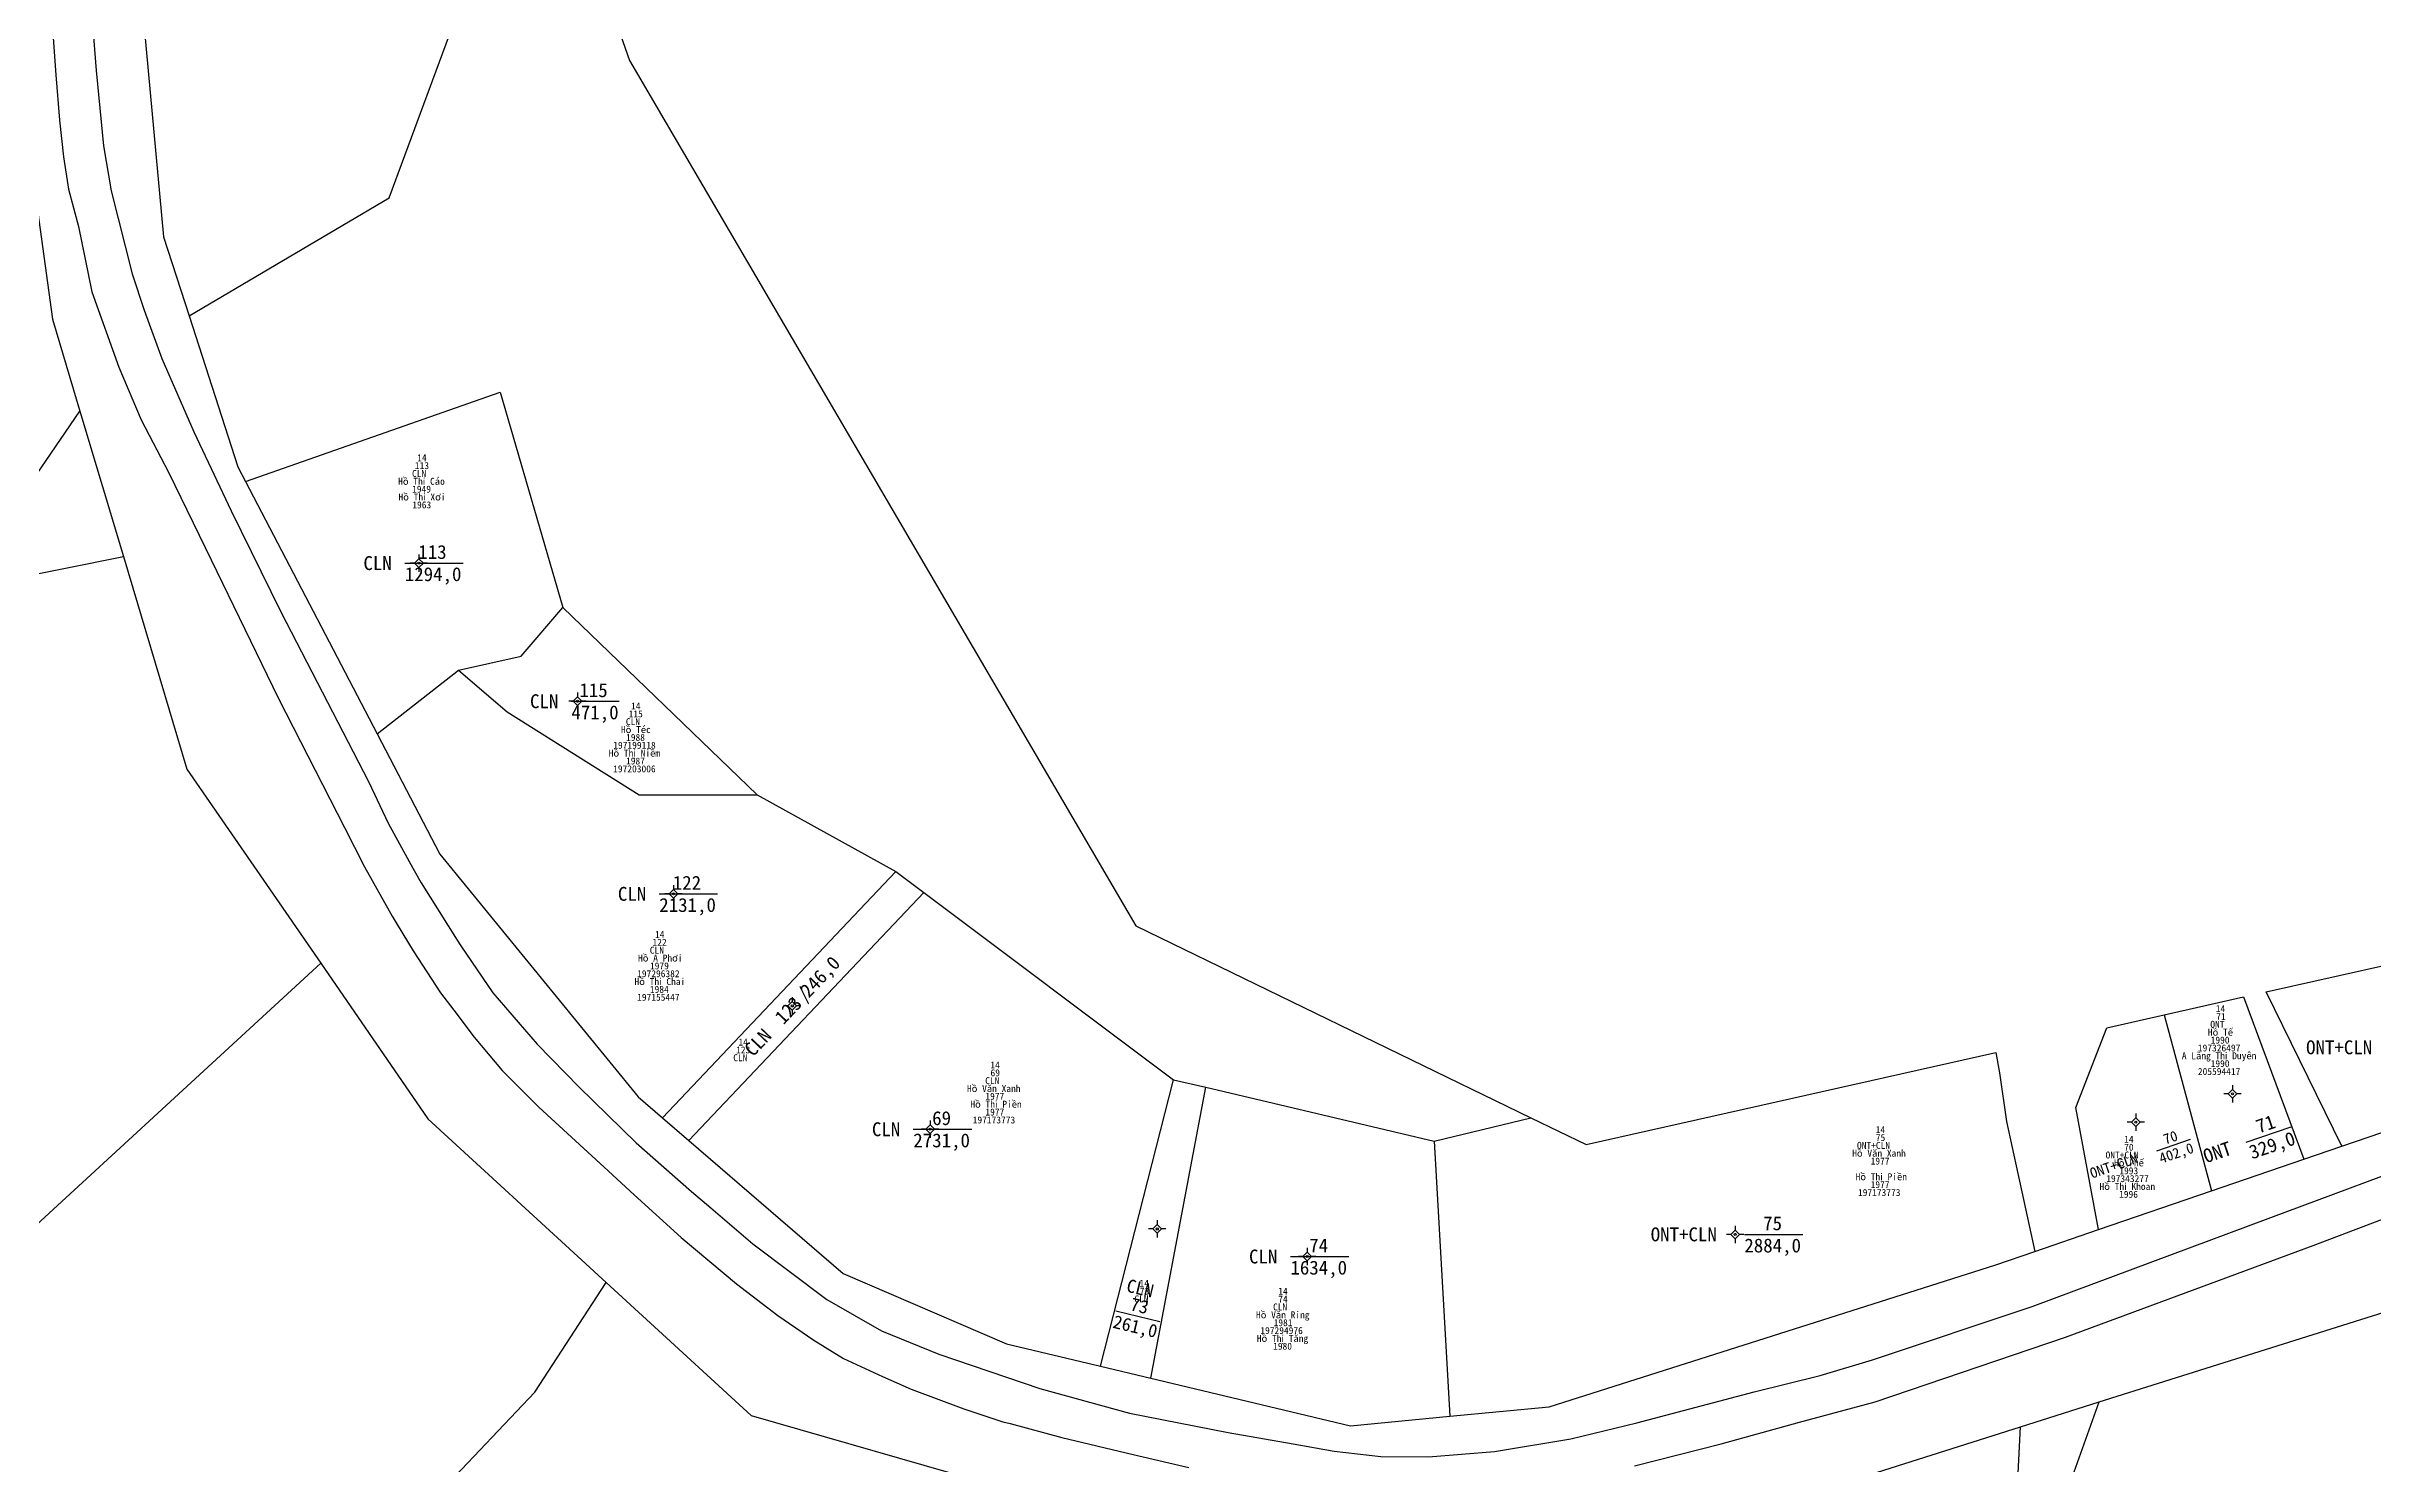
# Model space of a CAD drawing. Extents: x 552725 to 554329, y 1840125 to 1841713.
# Drawn here: x 553314.6 to 553649.9, y 1840382.6 to 1840586.8 of the extents above; entities that cross this region are included whole.
import ezdxf

# ---------------------------------------------------------------- set-up
doc = ezdxf.new("R2010")
doc.units = 0
for name, color, linetype in [('Level 10', 7, 'Continuous'), ('Level 11', 7, 'Continuous'), ('Level 13', 7, 'Continuous'), ('Level 17', 7, 'Continuous'), ('Level 2', 7, 'Continuous'), ('Level 22', 7, 'Continuous'), ('Level 23', 7, 'Continuous'), ('Level 4', 7, 'Continuous')]:
    doc.layers.add(name, color=color, linetype=linetype)

msp = doc.modelspace()

# ---------------------------------------------------------------- linework, layer by layer
at = {"layer": 'Level 10'}
for p, q in [((553389, 1840506), (553417, 1840479)), ((553362.28, 1840487.79), (553374, 1840497)), ((553417, 1840479), (553437, 1840468)), ((553403.37, 1840432.51), (553437, 1840468)), ((553437, 1840468), (553441.03, 1840464.98)), ((553407.17, 1840429.24), (553441.03, 1840464.98)), ((553441.03, 1840464.98), (553477, 1840438)), ((553619.71, 1840447.35), (553626.56, 1840421.99)), ((553466.46, 1840396.73), (553477, 1840438)), ((553473.75, 1840395), (553481.65, 1840436.9)), ((553477, 1840438), (553481.65, 1840436.9)), ((553481.65, 1840436.9), (553514.53, 1840429.13)), ((553514.53, 1840429.13), (553528.5, 1840432.52)), ((553514.53, 1840429.13), (553516.8, 1840389.53)), ((553594, 1840346), (553610.36, 1840391.59))]:
    msp.add_line(p, q, dxfattribs=at)
for points in [[(553429.65, 1841165.39), (553415.86, 1841272.78), (553396.22, 1841407.07), (553339.79, 1841396.49), (553353.36, 1841267.7), (553351.79, 1840718.37), (553398.64, 1840584.78), (553471.57, 1840460.16), (553528.5, 1840432.52)], [(553335.16, 1840548.03), (553364, 1840565), (553374, 1840592), (553371, 1840624), (553348, 1840644), (553335, 1840673), (553320.71, 1840675.86)], [(553343.3, 1840524.15), (553380, 1840537), (553389, 1840506)], [(553220, 1840505), (553244, 1840502), (553263, 1840505), (553289, 1840515), (553301, 1840510), (553309, 1840519), (553319.45, 1840534.28)], [(553239, 1840268), (553189.18, 1840181.4), (553155.7, 1840215.2), (553189, 1840269), (553168, 1840267), (553150, 1840287), (553135.44, 1840300.08), (553186, 1840374), (553189, 1840380), (553254, 1840420), (553239, 1840438), (553255, 1840449), (553258, 1840465), (553252, 1840479), (553290, 1840511), (553302.66, 1840506.33), (553309, 1840510), (553325.7, 1840513.34)], [(553374, 1840497), (553383, 1840499), (553389, 1840506)], [(553374, 1840497), (553381, 1840491), (553400, 1840479), (553417, 1840479)], [(553645.31, 1840428.42), (553634.41, 1840450.64), (553662.33, 1840456.91)], [(553239, 1840268), (553286, 1840356), (553290, 1840376), (553302, 1840401), (553312, 1840416), (553354.13, 1840454.76)], [(553619.71, 1840447.35), (553631.17, 1840449.92), (553639.86, 1840426.55)], [(553610.28, 1840416.41), (553607, 1840434), (553611.46, 1840445.49), (553619.71, 1840447.35)], [(553528.5, 1840432.52), (553536.43, 1840428.67), (553595.48, 1840441.91), (553596, 1840439), (553597, 1840432), (553601.08, 1840413.25)], [(553268, 1840265), (553348, 1840354), (553385, 1840393), (553395.28, 1840408.77)], [(553484.97, 1840302.8), (553473, 1840281), (553474, 1840260), (553462.42, 1840225.26), (553483, 1840227), (553498, 1840229), (553518, 1840238), (553527, 1840262), (553534, 1840292), (553536, 1840312), (553548, 1840325), (553572, 1840353), (553598, 1840368), (553599.01, 1840388.02)]]:
    msp.add_lwpolyline(points, dxfattribs=at)
at = {"layer": 'Level 11'}
for p, q in [((553368.29, 1840513.65), (553368.29, 1840513.03)), ((553367.67, 1840512.4), (553367.04, 1840512.4)), ((553368.29, 1840513.03), (553367.67, 1840512.4)), ((553367.67, 1840512.4), (553368.29, 1840511.78)), ((553368.92, 1840512.4), (553368.29, 1840513.03)), ((553368.29, 1840511.78), (553368.92, 1840512.4)), ((553368.29, 1840511.78), (553368.29, 1840511.15)), ((553369.54, 1840512.4), (553368.92, 1840512.4)), ((553391.12, 1840493.75), (553391.12, 1840493.12)), ((553390.49, 1840492.5), (553389.87, 1840492.5)), ((553391.12, 1840493.12), (553390.49, 1840492.5)), ((553390.49, 1840492.5), (553391.12, 1840491.88)), ((553391.74, 1840492.5), (553391.12, 1840493.12)), ((553391.12, 1840491.88), (553391.74, 1840492.5)), ((553391.12, 1840491.88), (553391.12, 1840491.25)), ((553392.37, 1840492.5), (553391.74, 1840492.5)), ((553404.33, 1840464.76), (553403.71, 1840464.76)), ((553404.96, 1840465.39), (553404.33, 1840464.76)), ((553404.33, 1840464.76), (553404.96, 1840464.14)), ((553404.96, 1840466.01), (553404.96, 1840465.39)), ((553405.58, 1840464.76), (553404.96, 1840465.39)), ((553404.96, 1840464.14), (553405.58, 1840464.76)), ((553404.96, 1840464.14), (553404.96, 1840463.51)), ((553406.21, 1840464.76), (553405.58, 1840464.76)), ((553422.08, 1840449.87), (553422.08, 1840449.25)), ((553421.45, 1840448.62), (553420.83, 1840448.62)), ((553422.08, 1840449.25), (553421.45, 1840448.62)), ((553421.45, 1840448.62), (553422.08, 1840448)), ((553422.7, 1840448.62), (553422.08, 1840449.25)), ((553422.08, 1840448), (553422.7, 1840448.62)), ((553422.08, 1840448), (553422.08, 1840447.37)), ((553423.33, 1840448.62), (553422.7, 1840448.62)), ((553629.58, 1840436.58), (553628.95, 1840435.96)), ((553629.58, 1840437.21), (553629.58, 1840436.58)), ((553630.2, 1840435.96), (553629.58, 1840436.58)), ((553615.64, 1840433.13), (553615.64, 1840432.51)), ((553628.95, 1840435.96), (553628.33, 1840435.96)), ((553628.95, 1840435.96), (553629.58, 1840435.33)), ((553629.58, 1840435.33), (553630.2, 1840435.96)), ((553629.58, 1840435.33), (553629.58, 1840434.71)), ((553630.83, 1840435.96), (553630.2, 1840435.96)), ((553441.32, 1840430.86), (553440.69, 1840430.86)), ((553441.94, 1840431.49), (553441.32, 1840430.86)), ((553441.32, 1840430.86), (553441.94, 1840430.24)), ((553441.94, 1840432.11), (553441.94, 1840431.49)), ((553442.57, 1840430.86), (553441.94, 1840431.49)), ((553441.94, 1840430.24), (553442.57, 1840430.86)), ((553441.94, 1840430.24), (553441.94, 1840429.61)), ((553443.19, 1840430.86), (553442.57, 1840430.86)), ((553615.02, 1840431.88), (553614.39, 1840431.88)), ((553615.64, 1840432.51), (553615.02, 1840431.88)), ((553615.02, 1840431.88), (553615.64, 1840431.26)), ((553616.27, 1840431.88), (553615.64, 1840432.51)), ((553615.64, 1840431.26), (553616.27, 1840431.88)), ((553615.64, 1840431.26), (553615.64, 1840430.63)), ((553616.89, 1840431.88), (553616.27, 1840431.88)), ((553474.04, 1840416.5), (553473.41, 1840416.5)), ((553474.66, 1840417.12), (553474.04, 1840416.5)), ((553474.04, 1840416.5), (553474.66, 1840415.88)), ((553474.66, 1840417.75), (553474.66, 1840417.12)), ((553475.29, 1840416.5), (553474.66, 1840417.12)), ((553474.66, 1840415.88), (553475.29, 1840416.5)), ((553475.91, 1840416.5), (553475.29, 1840416.5)), ((553557.92, 1840416.34), (553557.3, 1840415.72)), ((553557.92, 1840416.97), (553557.92, 1840416.34)), ((553558.55, 1840415.72), (553557.92, 1840416.34)), ((553474.66, 1840415.88), (553474.66, 1840415.25)), ((553496.27, 1840413.16), (553495.65, 1840412.53)), ((553496.27, 1840413.78), (553496.27, 1840413.16)), ((553496.9, 1840412.53), (553496.27, 1840413.16)), ((553557.3, 1840415.72), (553556.67, 1840415.72)), ((553557.3, 1840415.72), (553557.92, 1840415.09)), ((553557.92, 1840415.09), (553558.55, 1840415.72)), ((553557.92, 1840415.09), (553557.92, 1840414.47)), ((553559.17, 1840415.72), (553558.55, 1840415.72)), ((553495.65, 1840412.53), (553495.02, 1840412.53)), ((553495.65, 1840412.53), (553496.27, 1840411.91)), ((553496.27, 1840411.91), (553496.9, 1840412.53)), ((553496.27, 1840411.91), (553496.27, 1840411.28)), ((553497.52, 1840412.53), (553496.9, 1840412.53))]:
    msp.add_line(p, q, dxfattribs=at)
for centre in [(553368.29, 1840512.4), (553391.12, 1840492.5), (553404.96, 1840464.76), (553422.08, 1840448.62), (553629.58, 1840435.96), (553441.94, 1840430.86), (553615.64, 1840431.88), (553474.66, 1840416.5), (553557.92, 1840415.72), (553496.27, 1840412.53)]:
    msp.add_circle(centre, 0.15, dxfattribs=at)
at = {"layer": 'Level 13'}
for p, q in [((553366.25, 1840512.4), (553374.66, 1840512.4)), ((553390.25, 1840492.5), (553397.11, 1840492.5)), ((553402.91, 1840464.76), (553411.32, 1840464.76)), ((553439.51, 1840430.86), (553447.92, 1840430.86)), ((553631.54, 1840428.98), (553638.02, 1840431.21)), ((553618.67, 1840427.74), (553623.53, 1840429.41)), ((553559.24, 1840415.72), (553567.65, 1840415.72)), ((553493.84, 1840412.53), (553502.25, 1840412.53)), ((553468.7, 1840404.69), (553475.04, 1840403.19))]:
    msp.add_line(p, q, dxfattribs=at)
at = {"layer": 'Level 22'}
for points in [[(553314.85, 1840598.18), (553315.95, 1840582.72), (553316.48, 1840576.2), (553317.08, 1840570.89), (553317.8, 1840566.25), (553319.22, 1840560.89), (553321.15, 1840551.49), (553325.06, 1840540.6), (553328.26, 1840533.01), (553332.24, 1840525.4), (553338.35, 1840512.85), (553348.06, 1840492.91), (553357.57, 1840474.31), (553360.45, 1840468.67), (553364.44, 1840461.53), (553365.13, 1840460.36), (553367.46, 1840456.57), (553371.41, 1840450.53), (553373.33, 1840448), (553376.26, 1840444.14), (553380.29, 1840439.31), (553385.55, 1840434.05), (553394.96, 1840425.42), (553399.29, 1840421.43), (553406.09, 1840415.28), (553414.06, 1840408.59), (553420.01, 1840404.03), (553425.19, 1840400.5), (553429.47, 1840397.86), (553435.09, 1840395.23), (553439.22, 1840393.42), (553446.81, 1840390.58), (553452.39, 1840388.71), (553453.46, 1840388.46), (553460.9, 1840386.47), (553471.2, 1840384.03), (553479.23, 1840382.16)], [(553320.65, 1840597.96), (553321.79, 1840583.32), (553322.86, 1840572.48), (553323.94, 1840566.01), (553326.95, 1840554.07), (553328.71, 1840548.81), (553331.24, 1840541.88), (553335.84, 1840531.3), (553341.25, 1840519.95), (553348.37, 1840505.4), (553361.06, 1840480.83), (553363.87, 1840474.95), (553367.43, 1840468.47), (553368.6, 1840466.36), (553373.78, 1840458.07), (553374.3, 1840457.28), (553378.95, 1840450.52), (553385.3, 1840443.13), (553391.36, 1840436.91), (553399.6, 1840428.91), (553407.57, 1840421.89), (553410.32, 1840419.54), (553416.41, 1840414.36), (553427.03, 1840406.36), (553434.92, 1840401.83), (553443.18, 1840398.48), (553457.74, 1840393.51), (553470.67, 1840389.96), (553484.88, 1840387.17), (553494.26, 1840385.56), (553500.16, 1840384.51), (553506.86, 1840383.75), (553513.72, 1840383.7), (553523.24, 1840384.47), (553534.22, 1840386.26), (553543.77, 1840388.57), (553560.66, 1840393.03), (553570.14, 1840395.38), (553577.68, 1840397.66), (553600.71, 1840405.35), (553635.07, 1840418.14), (553660.12, 1840427.48)], [(553543.41, 1840382.39), (553555.88, 1840385.54), (553567.2, 1840388.68), (553578.07, 1840391.6), (553605.49, 1840400.9), (553641.18, 1840414.14), (553653.58, 1840418.8)]]:
    msp.add_lwpolyline(points, dxfattribs=at)
at = {"layer": 'Level 23'}
for p, q in [((553319.45, 1840534.28), (553325.7, 1840513.34)), ((553343.3, 1840524.15), (553362.28, 1840487.79)), ((553645.31, 1840428.42), (553664.94, 1840435.15)), ((553403.37, 1840432.51), (553407.17, 1840429.24)), ((553626.56, 1840421.99), (553639.86, 1840426.55)), ((553639.86, 1840426.55), (553645.31, 1840428.42)), ((553610.28, 1840416.41), (553626.56, 1840421.99)), ((553601.08, 1840413.25), (553610.28, 1840416.41)), ((553466.46, 1840396.73), (553473.75, 1840395)), ((553599.01, 1840388.02), (553610.36, 1840391.59))]:
    msp.add_line(p, q, dxfattribs=at)
for points in [[(553320.71, 1840675.86), (553331.49, 1840559.37), (553335.16, 1840548.03)], [(553312.15, 1840571.95), (553315.49, 1840547.55), (553319.45, 1840534.28)], [(553335.16, 1840548.03), (553342.19, 1840526.28), (553343.3, 1840524.15)], [(553325.7, 1840513.34), (553334.85, 1840482.71), (553354.13, 1840454.76)], [(553362.28, 1840487.79), (553371.32, 1840470.47), (553399.85, 1840435.54), (553403.37, 1840432.51)], [(553354.13, 1840454.76), (553369.58, 1840432.36), (553395.28, 1840408.77)], [(553407.17, 1840429.24), (553429.4, 1840410.1), (553452.92, 1840399.95), (553466.46, 1840396.73)], [(553610.36, 1840391.59), (553687.45, 1840415.86), (553726.81, 1840423.16)], [(553516.8, 1840389.53), (553531.1, 1840390.9), (553595.47, 1840411.33), (553601.08, 1840413.25)], [(553395.28, 1840408.77), (553416.13, 1840389.63), (553444.54, 1840381.47)], [(553473.75, 1840395), (553502.49, 1840388.16), (553516.8, 1840389.53)], [(553514.67, 1840367.63), (553549.81, 1840372.38), (553599.01, 1840388.02)]]:
    msp.add_lwpolyline(points, dxfattribs=at)

# ---------------------------------------------------------------- texts
at = {"layer": 'Level 13'}
for s, p in [('113', (553368.19, 1840513)), ('115', (553391.4, 1840493.1)), ('122', (553404.86, 1840465.36)), ('69', (553442.23, 1840431.46)), ('75', (553561.95, 1840416.32)), ('74', (553496.56, 1840413.13))]:
    msp.add_text(s, height=2, dxfattribs=at).set_placement(p)
for s, height, rotation, p in [('123', 2, 46.5473, (553420.81, 1840445.83)), ('/', 2, 46.5473, (553423.93, 1840449.12)), ('70', 1.5, 18.9192, (553619.9, 1840428.64)), ('71', 2, 18.9246, (553633.36, 1840430.24)), ('73', 1.9, 346.65, (553470.63, 1840404.82))]:
    msp.add_text(s, height=height, rotation=rotation, dxfattribs=at).set_placement(p)
at = {"layer": 'Level 17'}
for s, p in [('113', (553367.7, 1840525.94)), ('14', (553368.04, 1840527.07)), ('Hồ Thị Cáo', (553365.29, 1840523.68)), ('CLN', (553367.29, 1840524.81)), ('1949', (553367.3, 1840522.55)), ('Hồ Thị Xơi', (553365.34, 1840521.42)), ('1963', (553367.33, 1840520.29)), ('CLN', (553398.1, 1840489.06)), ('115', (553398.5, 1840490.19)), ('14', (553398.85, 1840491.32)), ('197199118', (553396.28, 1840485.66)), ('Hồ Téc', (553397.39, 1840487.92)), ('1988', (553398.13, 1840486.79)), ('Hồ Thị Niềm', (553395.63, 1840484.53)), ('197203006', (553396.27, 1840482.27)), ('1987', (553398.12, 1840483.4)), ('CLN', (553401.55, 1840456.15)), ('122', (553401.94, 1840457.29)), ('14', (553402.3, 1840458.42)), ('197296382', (553399.72, 1840452.76)), ('Hồ A Phơi', (553399.85, 1840455.02)), ('1979', (553401.57, 1840453.89)), ('Hồ Thị Chai', (553399.34, 1840451.63)), ('197155447', (553399.72, 1840449.37)), ('1984', (553401.56, 1840450.5)), ('ONT', (553626.37, 1840445.47)), ('14', (553627.16, 1840447.73)), ('71', (553627.22, 1840446.6)), ('14', (553414.32, 1840442.92)), ('197326497', (553624.58, 1840442.07)), ('Hồ Tế', (553626.02, 1840444.34)), ('1990', (553626.42, 1840443.2)), ('CLN', (553413.57, 1840440.66)), ('123', (553413.98, 1840441.79)), ('14', (553450.62, 1840439.62)), ('A Lăng Thị Duyên', (553622.27, 1840440.94)), ('205594417', (553624.58, 1840438.68)), ('1990', (553626.42, 1840439.81)), ('Hồ Văn Xanh', (553447.24, 1840436.23)), ('CLN', (553449.87, 1840437.36)), ('69', (553450.63, 1840438.49)), ('Hồ Thị Piền', (553447.73, 1840433.97)), ('1977', (553449.89, 1840435.1)), ('1977', (553449.89, 1840432.84)), ('197173773', (553448.07, 1840431.7)), ('14', (553578.16, 1840430.3)), ('75', (553578.18, 1840429.17)), ('14', (553613.96, 1840428.91)), ('Hồ Văn Xanh', (553574.78, 1840426.91)), ('ONT+CLN', (553575.47, 1840428.04)), ('1977', (553577.43, 1840425.78)), ('ONT+CLN', (553611.28, 1840426.65)), ('Hồ Phế', (553612.5, 1840425.52)), ('70', (553613.96, 1840427.78)), ('Hồ Thị Piền', (553575.27, 1840423.52)), ('1977', (553577.43, 1840422.39)), ('Hồ Thị Khoan', (553610.41, 1840422.12)), ('197343277', (553611.38, 1840423.25)), ('1993', (553613.26, 1840424.38)), ('197173773', (553575.61, 1840421.25)), ('1996', (553613.23, 1840420.99)), ('CLN', (553471.35, 1840405.92)), ('14', (553472.1, 1840408.18)), ('73', (553472.14, 1840407.05)), ('74', (553492.09, 1840405.9)), ('14', (553492.09, 1840407.03)), ('Hồ Văn Ring', (553488.88, 1840403.63)), ('CLN', (553491.34, 1840404.77)), ('1981', (553491.42, 1840402.5)), ('Hồ Thị Tăng', (553489, 1840400.24)), ('197294976', (553489.51, 1840401.37)), ('1980', (553491.35, 1840399.11))]:
    msp.add_text(s, height=1, dxfattribs=at).set_placement(p)
at = {"layer": 'Level 2'}
for s, p in [('CLN', (553360.29, 1840511.4)), ('CLN', (553384.29, 1840491.5)), ('CLN', (553396.95, 1840463.76)), ('ONT+CLN', (553640.17, 1840441.66)), ('CLN', (553433.55, 1840429.86)), ('ONT+CLN', (553545.75, 1840414.72)), ('CLN', (553487.88, 1840411.53))]:
    msp.add_text(s, height=2, dxfattribs=at).set_placement(p)
for s, height, rotation, p in [('CLN ', 2, 46.5473, (553416.43, 1840441.21)), ('ONT+CLN', 1.5, 18.9192, (553609.34, 1840423.75)), ('ONT', 2, 18.9246, (553625.77, 1840425.95)), ('CLN', 1.9, 346.65, (553470.1, 1840407.49))]:
    msp.add_text(s, height=height, rotation=rotation, dxfattribs=at).set_placement(p)
at = {"layer": 'Level 4'}
for s, p in [('1294,0', (553366.25, 1840509.8)), ('471,0', (553390.25, 1840489.9)), ('2131,0', (553402.91, 1840462.16)), ('2731,0', (553439.51, 1840428.26)), ('2884,0', (553559.24, 1840413.12)), ('1634,0', (553493.84, 1840409.93))]:
    msp.add_text(s, height=2, dxfattribs=at).set_placement(p)
for s, height, rotation, p in [('246,0', 2, 46.5473, (553424.46, 1840449.68)), ('329,0', 2, 18.9246, (553632.38, 1840426.52)), ('402,0', 1.5, 18.9192, (553619.3, 1840425.9)), ('261,0', 1.9, 346.65, (553468.13, 1840402.29))]:
    msp.add_text(s, height=height, rotation=rotation, dxfattribs=at).set_placement(p)

doc.saveas('drawing.dxf')
